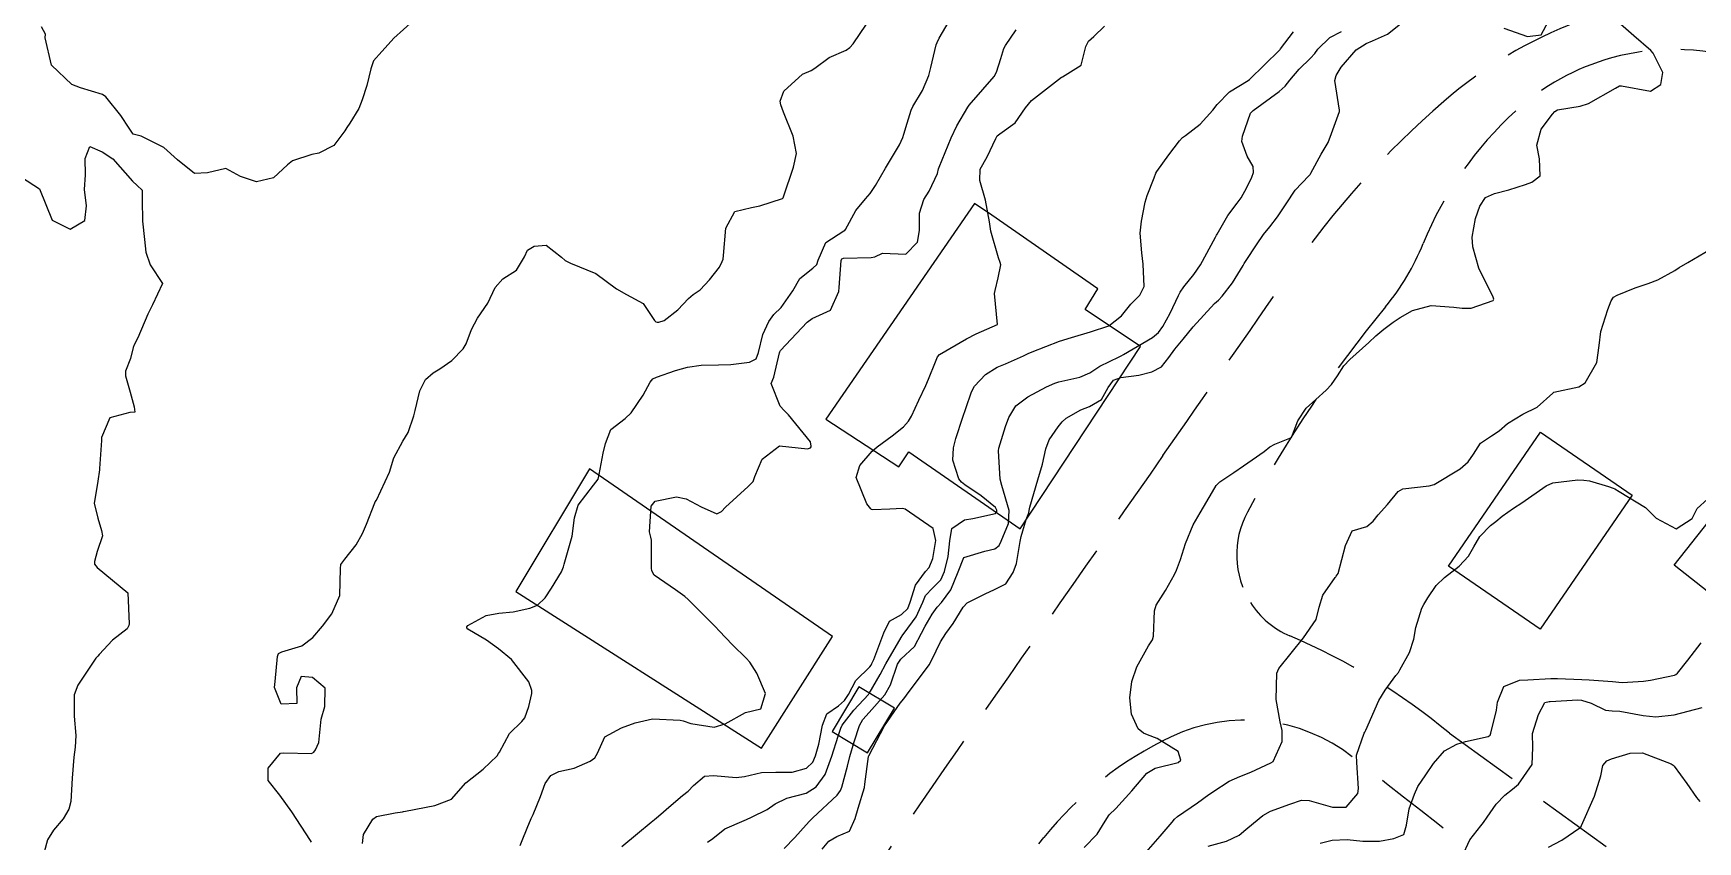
# Model space of a CAD drawing. Header units: metres. Extents: x 298520 to 308411, y 7433745 to 7450750.
# Drawn here: x 301189.8 to 301297.3, y 7442840.8 to 7442893 of the extents above; entities that cross this region are included whole.
import ezdxf

# ---------------------------------------------------------------- set-up
doc = ezdxf.new("R2010")
doc.units = ezdxf.units.M
doc.header["$LTSCALE"] = 10
doc.linetypes.add('DASHED', pattern=[0.75, 0.5, -0.25])
for name, color, linetype in [('Curvas de Nivel 1m', 11, 'Continuous'), ('Curvas de Nivel 5m', 15, 'Continuous'), ('Edificações', 30, 'Continuous'), ('Vias Secundárias', 230, 'DASHED')]:
    doc.layers.add(name, color=color, linetype=linetype)

msp = doc.modelspace()

# ---------------------------------------------------------------- linework, layer by layer
at = {"layer": 'Curvas de Nivel 1m', "flags": 128}
for points, elevation in [([(301214.3, 7442893.78), (301213.05, 7442892.65), (301212.7, 7442892.24), (301212.28, 7442891.79), (301211.74, 7442891.2), (301211.58, 7442890.67), (301211.32, 7442889.6), (301211.02, 7442888.67), (301210.79, 7442888.12), (301210.22, 7442887.17), (301210.01, 7442886.89), (301209.89, 7442886.68), (301209.17, 7442885.73), (301208.2, 7442885.24), (301207.76, 7442885.14), (301206.51, 7442884.73), (301206.19, 7442884.47), (301205.29, 7442883.63), (301204.18, 7442883.38), (301203.15, 7442883.73), (301202.19, 7442884.24), (301201.02, 7442883.96), (301200.18, 7442883.91), (301199.07, 7442884.81), (301198.2, 7442885.6), (301196.73, 7442886.33), (301196.22, 7442886.47), (301195.96, 7442886.85), (301195.42, 7442887.67), (301194.45, 7442888.87), (301194.24, 7442889.03), (301192.8, 7442889.45), (301192.25, 7442889.67), (301190.93, 7442890.91), (301190.53, 7442892.67), (301190.54, 7442892.92), (301190.3, 7442893.38)], 686), ([(301211.04, 7442840.67), (301211.1, 7442841.24), (301211.69, 7442842.24), (301211.94, 7442842.4), (301213.15, 7442842.65), (301213.62, 7442842.71), (301213.69, 7442842.73), (301213.82, 7442842.76), (301215.7, 7442843.12), (301216.79, 7442843.52), (301217.71, 7442844.59), (301218.83, 7442845.47), (301219.74, 7442846.33), (301219.83, 7442846.47), (301219.88, 7442846.56), (301220.54, 7442847.76), (301221.33, 7442848.54), (301221.53, 7442848.78), (301221.77, 7442849.52), (301221.97, 7442850.35), (301221.98, 7442850.54), (301221.79, 7442851.11), (301220.65, 7442852.55), (301219.82, 7442853.24), (301219.04, 7442853.79), (301217.83, 7442854.51), (301217.77, 7442854.59), (301217.77, 7442854.66), (301217.84, 7442854.73), (301219.03, 7442855.38), (301219.85, 7442855.54), (301220.77, 7442855.63), (301221.85, 7442855.86), (301222.33, 7442856.06), (301222.83, 7442856.53), (301223.25, 7442857.15), (301223.88, 7442858.21), (301224.01, 7442858.52), (301224.07, 7442858.71), (301224.57, 7442860.51), (301224.74, 7442861.69), (301224.97, 7442862.5), (301225.95, 7442863.79), (301226.25, 7442864.19), (301226.33, 7442864.49), (301226.58, 7442865.87), (301226.74, 7442866.48), (301227.07, 7442867.4), (301228, 7442868.1), (301228.4, 7442868.46), (301229.17, 7442869.61), (301229.63, 7442870.45), (301229.8, 7442870.67), (301230.03, 7442870.78), (301231.25, 7442871.21), (301232.04, 7442871.41), (301232.92, 7442871.54), (301234.04, 7442871.57), (301234.83, 7442871.6), (301236.04, 7442871.75), (301236.46, 7442871.95), (301236.61, 7442872.36), (301236.89, 7442873.53), (301237.28, 7442874.36), (301237.61, 7442874.82), (301238.08, 7442875.28), (301238.84, 7442876.34), (301239.3, 7442877.14), (301240.12, 7442877.8), (301240.39, 7442878.05), (301240.48, 7442878.32), (301240.97, 7442879.47), (301242.14, 7442880.21), (301242.2, 7442880.24), (301242.24, 7442880.3), (301242.91, 7442881.54), (301243.54, 7442882.29), (301243.84, 7442882.62), (301244.18, 7442883.15), (301244.82, 7442884.27), (301245.72, 7442885.77), (301245.94, 7442886.25), (301246, 7442886.47), (301246.23, 7442887.18), (301246.48, 7442888.01), (301246.59, 7442888.25), (301247.22, 7442889.27), (301247.62, 7442890.24), (301247.75, 7442890.76), (301248.11, 7442892.23), (301248.16, 7442892.37), (301248.3, 7442892.65), (301249.22, 7442894.22)], 687), ([(301240.73, 7442840.31), (301241.16, 7442840.82), (301241.68, 7442841.11), (301242.5, 7442841.47), (301242.86, 7442842.29), (301243.05, 7442842.94), (301243.46, 7442844.28), (301243.5, 7442844.5), (301243.73, 7442846.28), (301243.74, 7442846.33), (301244.76, 7442848.27), (301245.78, 7442849.73), (301246.02, 7442850.01), (301246.19, 7442850.25), (301246.88, 7442851.16), (301247.67, 7442852.23), (301247.72, 7442852.33), (301247.82, 7442852.53), (301248.37, 7442853.69), (301248.72, 7442854.22), (301249.2, 7442854.86), (301249.85, 7442855.92), (301250.11, 7442856.21), (301251.26, 7442856.79), (301251.87, 7442857.06), (301252.61, 7442857.44), (301253.07, 7442858.17), (301253.3, 7442858.75), (301253.53, 7442860.16), (301253.59, 7442860.48), (301253.92, 7442861.59), (301254.08, 7442862.01), (301254.12, 7442862.16), (301254.15, 7442862.38), (301254.67, 7442864.15), (301254.97, 7442865.15), (301255.18, 7442866.14), (301255.4, 7442866.72), (301255.99, 7442867.56), (301256.25, 7442867.88), (301256.51, 7442868.12), (301257.45, 7442868.67), (301258.01, 7442868.87), (301258.78, 7442869.34), (301259.21, 7442870.1), (301259.56, 7442870.57), (301260.03, 7442870.75), (301261.2, 7442870.91), (301262.04, 7442871.12), (301262.65, 7442871.45), (301263.13, 7442872.05), (301263.52, 7442872.58), (301264.06, 7442873.23), (301264.71, 7442874.03), (301266.09, 7442875.52), (301266.34, 7442875.75), (301266.59, 7442876), (301267.24, 7442876.87), (301267.93, 7442877.99), (301268, 7442878.11), (301268.13, 7442878.31), (301268.8, 7442879.32), (301269.26, 7442879.98), (301269.65, 7442880.47), (301270.15, 7442881.12), (301270.71, 7442881.96), (301271.29, 7442882.84), (301272.19, 7442883.78), (301272.27, 7442883.86), (301272.32, 7442883.94), (301272.98, 7442885.16), (301273.42, 7442885.93), (301273.64, 7442886.51), (301274.16, 7442887.92), (301274.17, 7442888), (301273.85, 7442889.92), (301273.95, 7442890.24), (301274.27, 7442890.78), (301275.24, 7442891.91), (301275.88, 7442892.31), (301276.29, 7442892.49), (301277.27, 7442892.91), (301278.31, 7442893.75)], 692), ([(301284.79, 7442893.3), (301286.3, 7442892.77), (301287.19, 7442892.88), (301287.67, 7442893.76)], 692), ([(301207.73, 7442840.76), (301207.67, 7442840.85), (301206.46, 7442842.72), (301205.7, 7442843.79), (301204.94, 7442844.74), (301204.94, 7442845.52), (301205.74, 7442846.49), (301205.94, 7442846.53), (301207.74, 7442846.47), (301207.89, 7442846.56), (301207.99, 7442846.71), (301208.22, 7442847.18), (301208.37, 7442848.7), (301208.6, 7442849.52), (301208.62, 7442850.7), (301207.79, 7442851.39), (301207.07, 7442851.44), (301206.77, 7442850.72), (301206.78, 7442849.71), (301205.77, 7442849.67), (301205.34, 7442850.73), (301205.39, 7442851.13), (301205.54, 7442852.73), (301205.61, 7442852.94), (301205.82, 7442853.05), (301207.12, 7442853.42), (301207.83, 7442853.96), (301208.44, 7442854.7), (301209.04, 7442855.49), (301209.56, 7442856.68), (301209.61, 7442858.41), (301209.64, 7442858.68), (301209.89, 7442859.02), (301210.62, 7442859.95), (301211.04, 7442860.67), (301211.3, 7442861.28), (301211.82, 7442862.66), (301211.86, 7442862.73), (301211.93, 7442862.84), (301212.77, 7442864.65), (301213.05, 7442865.56), (301213.63, 7442866.64), (301213.99, 7442867.21), (301214.35, 7442868.27), (301214.44, 7442868.63), (301214.74, 7442869.9), (301215.1, 7442870.62), (301215.59, 7442871.05), (301216.03, 7442871.3), (301216.81, 7442871.84), (301217.53, 7442872.6), (301217.73, 7442872.92), (301218.07, 7442873.86), (301218.46, 7442874.58), (301219.12, 7442875.54), (301219.61, 7442876.57), (301220.11, 7442877.11), (301220.99, 7442877.67), (301221.49, 7442878.55), (301221.7, 7442878.97), (301222.13, 7442879.24), (301222.89, 7442879.29), (301223.9, 7442878.51), (301224.12, 7442878.31), (301224.48, 7442878.14), (301226.11, 7442877.46), (301227.45, 7442876.48), (301228.09, 7442876.11), (301229.16, 7442875.53), (301229.91, 7442874.44), (301229.98, 7442874.35), (301230.07, 7442874.32), (301230.19, 7442874.33), (301230.53, 7442874.44), (301231.4, 7442875.11), (301232.09, 7442875.85), (301232.4, 7442876.1), (301232.84, 7442876.41), (301233.46, 7442877.05), (301234.11, 7442877.87), (301234.28, 7442878.24), (301234.33, 7442878.4), (301234.36, 7442878.63), (301234.51, 7442880.39), (301235.08, 7442881.46), (301236.16, 7442881.72), (301236.7, 7442881.83), (301238.17, 7442882.3), (301238.2, 7442882.32), (301238.22, 7442882.35), (301238.24, 7442882.42), (301238.88, 7442884.34), (301239.08, 7442885.22), (301238.87, 7442886.34), (301238.24, 7442887.88), (301238.07, 7442888.35), (301238.02, 7442888.58), (301238.25, 7442889.23), (301239.46, 7442890.33), (301240.03, 7442890.56), (301240.27, 7442890.71), (301241.19, 7442891.4), (301242.29, 7442891.88), (301242.53, 7442892.06), (301242.73, 7442892.29), (301243.59, 7442893.56)], 686), ([(301221.21, 7442840.54), (301221.35, 7442840.86), (301221.68, 7442841.66), (301221.94, 7442842.29), (301222.05, 7442842.54), (301222.53, 7442843.71), (301222.84, 7442844.53), (301223.2, 7442845.05), (301223.72, 7442845.32), (301224.7, 7442845.53), (301225.74, 7442845.99), (301226.04, 7442846.19), (301226.22, 7442846.49), (301226.68, 7442847.56), (301227.76, 7442848.14), (301228.65, 7442848.46), (301229.77, 7442848.71), (301231.56, 7442848.62), (301231.76, 7442848.58), (301232.25, 7442848.42), (301233.76, 7442848.18), (301234.47, 7442848.39), (301235.77, 7442849.13), (301236.76, 7442849.37), (301237.07, 7442850.36), (301236.51, 7442851.66), (301236.06, 7442852.37), (301235.82, 7442852.64), (301234.94, 7442853.49), (301234.08, 7442854.4), (301233.84, 7442854.65), (301232.08, 7442856.42), (301231.86, 7442856.61), (301231.26, 7442857.04), (301229.88, 7442857.99), (301229.72, 7442858.28), (301229.71, 7442858.44), (301229.71, 7442860.25), (301229.67, 7442860.44), (301229.57, 7442860.78), (301229.69, 7442862.44), (301229.94, 7442862.76), (301231.32, 7442863.05), (301231.94, 7442862.92), (301232.91, 7442862.41), (301233.93, 7442861.95), (301234.23, 7442862.09), (301234.49, 7442862.39), (301235.95, 7442863.71), (301236.28, 7442864.04), (301236.38, 7442864.37), (301236.86, 7442865.47), (301237.97, 7442866.35), (301239.78, 7442866.14), (301239.97, 7442866.21), (301240.02, 7442866.27), (301240.03, 7442866.32), (301239.98, 7442866.59), (301238.56, 7442868.34), (301238.28, 7442868.62), (301238.01, 7442868.9), (301237.43, 7442870.36), (301237.6, 7442870.78), (301237.98, 7442872.35), (301237.99, 7442872.41), (301238.05, 7442872.5), (301239.76, 7442874.32), (301240.08, 7442874.55), (301241.28, 7442875.1), (301241.8, 7442876.3), (301241.83, 7442876.56), (301241.97, 7442878.3), (301242.01, 7442878.42), (301242.12, 7442878.46), (301243.9, 7442878.5), (301244.13, 7442878.55), (301244.64, 7442878.78), (301246.13, 7442878.71), (301246.9, 7442879.48), (301247.02, 7442880.24), (301247.03, 7442881.37), (301247.3, 7442882.24), (301247.65, 7442882.77), (301248.19, 7442883.93), (301248.26, 7442884.23), (301248.29, 7442884.32), (301249.06, 7442886.22), (301249.43, 7442887), (301250.14, 7442888.2), (301250.24, 7442888.34), (301251.11, 7442889.34), (301251.84, 7442890.18), (301251.99, 7442890.46), (301252.27, 7442891.34), (301252.48, 7442891.98), (301252.58, 7442892.18), (301253.27, 7442893.2)], 688), ([(301227.78, 7442840.47), (301228.81, 7442841.32), (301229.69, 7442842.04), (301229.91, 7442842.22), (301230.15, 7442842.44), (301230.97, 7442843.15), (301231.71, 7442843.76), (301232.07, 7442844.05), (301232.42, 7442844.41), (301233.12, 7442845.01), (301233.72, 7442845.05), (301235.18, 7442844.92), (301235.72, 7442844.99), (301236.82, 7442845.26), (301237.73, 7442845.28), (301238.8, 7442845.27), (301239.73, 7442845.52), (301240.14, 7442845.92), (301240.31, 7442846.32), (301240.52, 7442847.09), (301240.76, 7442848.31), (301241.04, 7442849.03), (301241.78, 7442849.55), (301242.18, 7442849.89), (301242.44, 7442850.29), (301242.9, 7442851.19), (301243.81, 7442852.07), (301243.9, 7442852.19), (301243.95, 7442852.28), (301244.07, 7442852.54), (301244.71, 7442854.27), (301245.09, 7442855.02), (301245.85, 7442855.46), (301246.27, 7442855.83), (301246.43, 7442856.24), (301246.76, 7442857.35), (301247.42, 7442858.23), (301247.64, 7442858.48), (301247.89, 7442859.06), (301248.07, 7442860.23), (301247.91, 7442861.01), (301246.1, 7442862.25), (301245.93, 7442862.29), (301245.11, 7442862.26), (301244.01, 7442862.2), (301243.93, 7442862.22), (301243.87, 7442862.28), (301243.63, 7442862.59), (301242.92, 7442864.29), (301243.17, 7442865.08), (301243.97, 7442866), (301244.29, 7442866.28), (301245.26, 7442866.98), (301245.99, 7442867.57), (301246.31, 7442867.93), (301246.5, 7442868.25), (301246.97, 7442869.28), (301247.43, 7442870.24), (301247.61, 7442870.65), (301248.05, 7442871.77), (301248.19, 7442872.09), (301248.31, 7442872.23), (301250.06, 7442873.25), (301250.69, 7442873.57), (301252.07, 7442874.18), (301251.88, 7442876.18), (301251.91, 7442876.37), (301252.11, 7442877.19), (301252.27, 7442878.02), (301252.24, 7442878.18), (301252.13, 7442878.48), (301251.63, 7442880.19), (301251.54, 7442880.8), (301251.29, 7442882.19), (301250.92, 7442883.46), (301250.94, 7442884.19), (301251.39, 7442885), (301251.95, 7442886.18), (301252.05, 7442886.35), (301252.22, 7442886.48), (301253.21, 7442887.19), (301253.87, 7442888.16), (301254.25, 7442888.63), (301256.19, 7442890.13), (301256.26, 7442890.17), (301257.47, 7442890.92), (301257.77, 7442892.12), (301257.94, 7442892.47), (301258.29, 7442892.77), (301258.97, 7442893.43)], 689), ([(301238.28, 7442840.34), (301238.96, 7442841.05), (301239.69, 7442841.87), (301239.91, 7442842.11), (301240.13, 7442842.32), (301241.71, 7442843.79), (301241.92, 7442844.09), (301242, 7442844.3), (301242.36, 7442845.67), (301242.53, 7442846.29), (301242.8, 7442847.24), (301243.14, 7442848.29), (301243.37, 7442848.68), (301243.77, 7442849.12), (301244.78, 7442850.27), (301245.14, 7442850.91), (301245.61, 7442852.25), (301245.82, 7442852.56), (301246.69, 7442853.38), (301247.16, 7442854.24), (301247.39, 7442854.69), (301247.85, 7442855.48), (301248.17, 7442855.92), (301248.44, 7442856.22), (301249.05, 7442857.04), (301249.52, 7442858.21), (301249.89, 7442859.14), (301251.25, 7442859.55), (301251.9, 7442859.68), (301252.18, 7442859.9), (301252.31, 7442860.18), (301252.77, 7442861.32), (301252.82, 7442862.17), (301252.34, 7442863.78), (301252.24, 7442864.18), (301252.13, 7442866.02), (301252.14, 7442866.18), (301252.58, 7442867.59), (301252.79, 7442868.17), (301253.25, 7442868.93), (301254.02, 7442869.51), (301255.24, 7442870.14), (301255.77, 7442870.39), (301256.03, 7442870.48), (301257.38, 7442870.77), (301258.04, 7442871.06), (301258.67, 7442871.48), (301259.92, 7442872.09), (301260.05, 7442872.15), (301260.2, 7442872.23), (301262.07, 7442873.33), (301262.46, 7442873.66), (301262.75, 7442874.05), (301263.22, 7442874.91), (301263.76, 7442876.04), (301263.86, 7442876.27), (301264.1, 7442876.61), (301264.75, 7442877.39), (301265.18, 7442878.02), (301266.14, 7442879.8), (301266.22, 7442879.93), (301266.25, 7442880.01), (301266.95, 7442881.21), (301267.55, 7442882), (301267.8, 7442882.36), (301268.18, 7442883.02), (301268.49, 7442883.68), (301268.6, 7442883.99), (301268.58, 7442884.37), (301268.2, 7442885.03), (301267.85, 7442885.99), (301267.89, 7442886.32), (301268.23, 7442887.31), (301268.42, 7442887.81), (301268.58, 7442887.98), (301270.26, 7442889.21), (301270.66, 7442889.56), (301270.95, 7442889.95), (301271.55, 7442890.66), (301272.28, 7442891.36), (301272.56, 7442891.66), (301272.77, 7442891.94), (301273.54, 7442892.69), (301274.3, 7442893.09)], 691), ([(301257.67, 7442840.4), (301258.51, 7442841.27), (301259.01, 7442842.1), (301259.28, 7442842.51), (301259.7, 7442842.92), (301260.74, 7442844.07), (301261.72, 7442845.21), (301262.26, 7442845.52), (301263.73, 7442845.89), (301263.9, 7442846.04), (301263.74, 7442846.6), (301262.37, 7442847.44), (301261.76, 7442847.69), (301261.5, 7442847.8), (301261.16, 7442848.07), (301260.72, 7442849.02), (301260.62, 7442850.08), (301260.75, 7442851.12), (301261.06, 7442852.07), (301261.83, 7442853.42), (301262.07, 7442853.82), (301262.14, 7442854.06), (301262.21, 7442855.69), (301262.31, 7442856.06), (301262.91, 7442857), (301263.5, 7442858.04), (301263.62, 7442858.31), (301263.89, 7442859.01), (301264.22, 7442860.04), (301264.7, 7442861.25), (301265.16, 7442862.02), (301265.95, 7442863.36), (301266.19, 7442863.77), (301266.42, 7442864.01), (301267.34, 7442864.62), (301267.96, 7442865.05), (301268.51, 7442865.44), (301269.29, 7442865.98), (301269.67, 7442866.28), (301269.98, 7442866.44), (301271.07, 7442866.87), (301271.46, 7442867.95), (301272.01, 7442868.78), (301272.63, 7442869.32), (301273.3, 7442869.93), (301273.65, 7442870.3), (301274.04, 7442870.86), (301274.45, 7442871.51), (301274.83, 7442871.91), (301276.06, 7442873.02), (301276.51, 7442873.45), (301277.03, 7442873.88), (301277.62, 7442874.33), (301278.08, 7442874.63), (301278.88, 7442875.07), (301280.09, 7442875.39), (301281.56, 7442875.3), (301282.09, 7442875.22), (301282.67, 7442875.23), (301284.09, 7442875.73), (301284.13, 7442875.8), (301284.09, 7442875.93), (301283.16, 7442877.81), (301282.77, 7442879.18), (301282.73, 7442879.81), (301282.96, 7442881.01), (301283.24, 7442881.81), (301283.6, 7442882.37), (301284.18, 7442882.63), (301285.1, 7442882.87), (301286.18, 7442883.22), (301286.59, 7442883.36), (301287.13, 7442883.76), (301287.09, 7442884.87), (301286.92, 7442885.76), (301287.19, 7442886.79), (301287.93, 7442887.75), (301288.07, 7442887.92), (301288.25, 7442888.02), (301289.72, 7442888.27), (301290.25, 7442888.45), (301291.99, 7442889.43), (301292.26, 7442889.58), (301292.39, 7442889.57), (301294.26, 7442889.24), (301294.93, 7442889.67), (301295.05, 7442890.44), (301294.43, 7442891.68), (301294.29, 7442891.87), (301293.18, 7442892.81), (301292.31, 7442893.56)], 693), ([(301188.19, 7442884.21), (301190.17, 7442882.92), (301190.98, 7442880.91), (301192.14, 7442880.33), (301193.08, 7442880.89), (301193.2, 7442881.84), (301193.07, 7442882.89), (301193.13, 7442883.83), (301193.12, 7442884.89), (301193.41, 7442885.67), (301194.2, 7442885.32), (301194.89, 7442884.86), (301196.18, 7442883.43), (301196.48, 7442883.15), (301196.8, 7442882.84), (301196.79, 7442882.21), (301196.81, 7442880.84), (301196.95, 7442879.66), (301197.04, 7442878.84), (301197.31, 7442878.02), (301198.1, 7442876.82), (301197.46, 7442875.45), (301197.17, 7442874.83), (301196.52, 7442873.31), (301196.28, 7442872.85), (301196.22, 7442872.68), (301196.04, 7442871.97), (301195.72, 7442871.16), (301195.71, 7442870.85), (301196.01, 7442869.8), (301196.28, 7442868.85), (301196.33, 7442868.52), (301196, 7442868.5), (301194.71, 7442868.15), (301194.17, 7442866.87), (301194.16, 7442866.69), (301194.03, 7442864.87), (301194.03, 7442864.79), (301193.94, 7442864.06), (301193.73, 7442862.87), (301193.7, 7442862.64), (301193.92, 7442861.68), (301194.17, 7442860.87), (301194.23, 7442860.53), (301193.89, 7442859.51), (301193.72, 7442858.87), (301193.71, 7442858.7), (301193.88, 7442858.48), (301195.86, 7442856.85), (301195.95, 7442854.85), (301195.94, 7442854.75), (301195.83, 7442854.52), (301194.88, 7442853.8), (301194.02, 7442852.87), (301193.92, 7442852.76), (301193.81, 7442852.63), (301192.64, 7442850.89), (301192.41, 7442850.26), (301192.39, 7442848.89), (301192.5, 7442847.64), (301192.47, 7442846.89), (301192.38, 7442846.24), (301192.28, 7442844.89), (301192.18, 7442843.38), (301192.06, 7442842.89), (301191.69, 7442842.27), (301191.06, 7442841.53), (301190.68, 7442840.91), (301190.46, 7442840.11)], 686), ([(301261.66, 7442840.1), (301262.58, 7442841.15), (301263.35, 7442842.04), (301263.51, 7442842.23), (301263.7, 7442842.4), (301264.99, 7442843.3), (301265.71, 7442843.82), (301265.82, 7442843.9), (301265.98, 7442844.01), (301267.03, 7442844.69), (301267.72, 7442844.99), (301268.43, 7442845.28), (301269.73, 7442845.87), (301269.88, 7442845.97), (301270.45, 7442847.26), (301270.46, 7442847.96), (301270.33, 7442848.53), (301270.06, 7442849.97), (301270.12, 7442851.66), (301270.25, 7442851.96), (301271.83, 7442853.94), (301272.65, 7442855.13), (301272.84, 7442855.93), (301273.09, 7442856.7), (301273.88, 7442857.83), (301273.92, 7442857.88), (301273.95, 7442857.92), (301274.07, 7442858.1), (301274.54, 7442859.91), (301274.97, 7442860.86), (301275.92, 7442861.13), (301276.34, 7442861.48), (301276.67, 7442861.88), (301277.26, 7442862.55), (301277.95, 7442863.4), (301278.25, 7442863.56), (301279.95, 7442863.75), (301280.28, 7442863.85), (301281.96, 7442864.86), (301282.48, 7442865.31), (301282.82, 7442865.81), (301283.27, 7442866.52), (301283.99, 7442866.99), (301284.48, 7442867.31), (301285.01, 7442867.78), (301286.01, 7442868.39), (301286.94, 7442868.83), (301287.95, 7442869.75), (301287.99, 7442869.79), (301288.02, 7442869.8), (301289.62, 7442870.15), (301290.03, 7442870.4), (301290.79, 7442871.72), (301290.95, 7442872.82), (301291.05, 7442873.72), (301291.51, 7442875.13), (301291.71, 7442875.71), (301291.86, 7442875.94), (301292.1, 7442876.07), (301293.27, 7442876.53), (301294.11, 7442876.81), (301294.74, 7442877.05), (301295.82, 7442877.66), (301296.12, 7442877.85), (301296.66, 7442878.18), (301298.14, 7442879.04)], 694), ([(301272.92, 7442840.69), (301273.68, 7442840.88), (301274.66, 7442840.93), (301275.68, 7442840.82), (301276.74, 7442840.82), (301277.68, 7442840.99), (301278.31, 7442841.24), (301278.49, 7442841.86), (301278.66, 7442842.9), (301279, 7442843.86), (301279.23, 7442844.34), (301279.73, 7442845.09), (301280.23, 7442845.84), (301280.94, 7442846.64), (301281.75, 7442847.09), (301282.31, 7442847.26), (301283.76, 7442847.58), (301283.89, 7442847.67), (301283.95, 7442847.8), (301284.3, 7442849.27), (301284.37, 7442849.79), (301284.78, 7442850.81), (301285.8, 7442851.21), (301286.34, 7442851.24), (301287.81, 7442851.31), (301288.24, 7442851.32), (301289.81, 7442851.26), (301290.3, 7442851.23), (301291.8, 7442851.12), (301292.43, 7442851.07), (301293.8, 7442851.14), (301294.26, 7442851.22), (301295.81, 7442851.54), (301295.9, 7442851.57), (301296, 7442851.66), (301296.67, 7442852.5), (301297.53, 7442853.63)], 696), ([(301282.08, 7442839.82), (301282.59, 7442840.9), (301283.29, 7442841.8), (301283.47, 7442842.02), (301283.7, 7442842.36), (301284.29, 7442843.21), (301284.85, 7442843.79), (301285.33, 7442844.17), (301285.72, 7442844.5), (301286.62, 7442845.77), (301286.65, 7442846.86), (301286.63, 7442847.77), (301287.01, 7442849), (301287.44, 7442849.76), (301287.7, 7442849.83), (301287.78, 7442849.84), (301289.56, 7442849.95), (301289.79, 7442849.93), (301290.42, 7442849.72), (301291.34, 7442849.27), (301291.78, 7442849.23), (301292.27, 7442849.21), (301293.78, 7442848.92), (301294.61, 7442848.84), (301295.78, 7442848.98), (301297.6, 7442849.45)], 697), ([(301287.67, 7442840.43), (301288.53, 7442840.89), (301289.69, 7442841.67), (301289.72, 7442841.7), (301289.75, 7442841.73), (301289.79, 7442841.83), (301290.63, 7442843.72), (301291.05, 7442845.04), (301291.18, 7442845.71), (301291.44, 7442846), (301291.74, 7442846.13), (301292.94, 7442846.5), (301293.75, 7442846.51), (301295.59, 7442845.81), (301295.73, 7442845.72), (301295.79, 7442845.66), (301296.61, 7442844.53), (301297.22, 7442843.64), (301297.44, 7442843.37)], 698)]:
    msp.add_lwpolyline(points, dxfattribs=dict(at, elevation=elevation))
at = {"layer": 'Curvas de Nivel 5m', "flags": 128}
for points, elevation in [([(301233.32, 7442840.76), (301233.67, 7442840.99), (301234.45, 7442841.62), (301235.69, 7442842.15), (301235.85, 7442842.21), (301236.16, 7442842.37), (301237.18, 7442842.87), (301237.7, 7442843.23), (301238.46, 7442843.59), (301239.71, 7442843.92), (301240.35, 7442844.32), (301240.92, 7442845.12), (301241.35, 7442846.31), (301241.76, 7442847.59), (301241.94, 7442848.12), (301242.03, 7442848.3), (301242.79, 7442849.27), (301243.72, 7442850.28), (301243.75, 7442850.32), (301243.78, 7442850.36), (301244.49, 7442851.58), (301244.84, 7442852.26), (301245.83, 7442853.96), (301245.95, 7442854.13), (301246.04, 7442854.25), (301246.8, 7442855.29), (301247.23, 7442856.24), (301247.42, 7442856.68), (301247.87, 7442857.14), (301248.41, 7442857.69), (301248.64, 7442858.22), (301248.88, 7442859.2), (301248.99, 7442860.21), (301249.12, 7442861.01), (301249.92, 7442861.57), (301250.47, 7442861.64), (301251.93, 7442861.97), (301252.02, 7442862.09), (301252.03, 7442862.18), (301251.93, 7442862.36), (301251.01, 7442863.12), (301249.95, 7442863.82), (301249.74, 7442863.99), (301249.57, 7442864.21), (301249.17, 7442865.42), (301249.22, 7442866.21), (301249.38, 7442866.81), (301249.83, 7442868.2), (301250.01, 7442868.74), (301250.39, 7442869.83), (301250.58, 7442870.19), (301251.28, 7442870.94), (301252.04, 7442871.41), (301252.58, 7442871.64), (301253.75, 7442872.16), (301253.96, 7442872.26), (301254.05, 7442872.3), (301254.31, 7442872.41), (301256.06, 7442873.1), (301256.85, 7442873.34), (301258.07, 7442873.7), (301259.25, 7442874.09), (301260.08, 7442874.74), (301260.67, 7442875.49), (301261.25, 7442876.07), (301261.54, 7442876.63), (301261.47, 7442878.07), (301261.4, 7442878.8), (301261.29, 7442880.07), (301261.37, 7442880.85), (301261.61, 7442882.07), (301261.73, 7442882.51), (301262.19, 7442883.65), (301262.3, 7442883.95), (301262.35, 7442884.06), (301263.13, 7442885.12), (301263.82, 7442886.04), (301264.01, 7442886.25), (301264.22, 7442886.38), (301265.16, 7442887.1), (301265.97, 7442888.01), (301266.25, 7442888.37), (301267.06, 7442889.2), (301268.26, 7442889.93), (301268.35, 7442889.99), (301270.28, 7442891.88), (301270.32, 7442891.92), (301270.35, 7442891.96), (301271.19, 7442893.06)], 690), ([(301265.67, 7442840.5), (301266.85, 7442840.82), (301267.68, 7442841.21), (301268.12, 7442841.56), (301268.6, 7442841.98), (301269.2, 7442842.47), (301269.7, 7442842.75), (301270.96, 7442843.21), (301271.71, 7442843.47), (301272.2, 7442843.45), (301273.7, 7442843.01), (301274.59, 7442843.02), (301275.34, 7442843.9), (301275.4, 7442844.22), (301275.29, 7442845.9), (301275.27, 7442846.37), (301275.76, 7442847.78), (301275.8, 7442847.86), (301275.82, 7442847.9), (301275.86, 7442847.99), (301276.7, 7442849.89), (301277.11, 7442850.56), (301277.81, 7442851.51), (301277.97, 7442851.71), (301278.07, 7442851.87), (301278.69, 7442852.99), (301278.96, 7442853.86), (301279.09, 7442854.61), (301279.48, 7442855.85), (301279.61, 7442856.1), (301279.86, 7442856.53), (301280.4, 7442857.32), (301280.94, 7442857.83), (301281.89, 7442858.57), (301282.49, 7442859.22), (301282.85, 7442859.81), (301283.24, 7442860.48), (301283.92, 7442861.19), (301284.27, 7442861.46), (301284.67, 7442861.79), (301285.41, 7442862.32), (301285.94, 7442862.66), (301287.51, 7442863.76), (301287.95, 7442863.96), (301289.56, 7442864.14), (301289.96, 7442864.13), (301290.31, 7442864.07), (301291.54, 7442863.71), (301291.85, 7442863.6), (301291.95, 7442863.56), (301292.24, 7442863.4), (301293.93, 7442862.36), (301294.62, 7442861.67), (301295.92, 7442860.98), (301296.95, 7442861.64), (301297.28, 7442862.3), (301297.94, 7442862.89)], 695)]:
    msp.add_lwpolyline(points, dxfattribs=dict(at, elevation=elevation))
at = {"layer": 'Edificações'}
for points in [[(301250.58, 7442881.99), (301240.98, 7442868.07), (301245.69, 7442864.98), (301246.34, 7442865.96), (301253.52, 7442860.98), (301261.31, 7442872.75), (301257.72, 7442875.13), (301258.55, 7442876.47), (301251.69, 7442881.22)], [(301300.67, 7442864.81), (301303.62, 7442862.79), (301308.06, 7442868.75), (301311.74, 7442866.12), (301313.22, 7442868.19), (301321.33, 7442862.43), (301327.42, 7442871.31), (301329.52, 7442869.86), (301329.93, 7442869.58), (301331.27, 7442871.85), (301339.99, 7442867.09), (301336.4, 7442861), (301322.9, 7442842.37), (301322.61, 7442841.86), (301313.73, 7442848.26), (301313.54, 7442847.99), (301303.38, 7442855.34), (301301.99, 7442853.74), (301295.79, 7442858.64)], [(301281.21, 7442858.58), (301287.16, 7442867.23), (301293.08, 7442863.16), (301287.12, 7442854.51)], [(301220.95, 7442856.94), (301236.81, 7442846.82), (301241.4, 7442854.02), (301225.69, 7442864.86)], [(301243.11, 7442850.79), (301241.37, 7442847.89), (301243.67, 7442846.51), (301245.41, 7442849.41)]]:
    msp.add_lwpolyline(points, close=True, dxfattribs=at)
at = {"layer": 'Vias Secundárias'}
for points in [[(301465.55, 7442973.32, 0), (301478.59, 7442967.28, -0.011668)], [(301304.24, 7442824.11, -0.030471), (301292.61, 7442832.32, 0.002991), (301274.99, 7442846.26, 0.283544), (301263.29, 7442847.56, 0.114284), (301255.06, 7442841.05, -0.000657), (301240.67, 7442823.08, 0.046798), (301232.02, 7442809.97, -0.011732), (301226.69, 7442800.51, -0.001258), (301213.11, 7442777.81, -0.002081), (301198.38, 7442753.55)]]:
    msp.add_lwpolyline(points, format="xyb", dxfattribs=at)
at = {"layer": 'Vias Secundárias', "elevation": 697.38}
for points in [[(301192.54, 7442758.68), (301205.73, 7442779.71), (301223.94, 7442808.04), (301236.78, 7442827.84, -0.008311), (301249.45, 7442846.67, -0.000486), (301262.75, 7442865.71, 0.001324), (301270.93, 7442877.47, -0.063194), (301280.9, 7442888.57, -0.088247), (301289.57, 7442893.73, -0.168507)], [(301301.1, 7442890.96, 0.158907), (301291.73, 7442891.38, 0.118104), (301285.55, 7442887.97, 0.111146), (301279.57, 7442879.4, -0.075519), (301277.14, 7442875.32, 0.048485), (301268.21, 7442862.06, 0.270794), (301268.41, 7442856.23, 0.153446), (301270.95, 7442854.07, -0.074251), (301281.26, 7442847.78), (301296.1, 7442837.07, -0.035453), (301316.54, 7442820.01)]]:
    msp.add_lwpolyline(points, format="xyb", dxfattribs=at)

doc.saveas('drawing.dxf')
